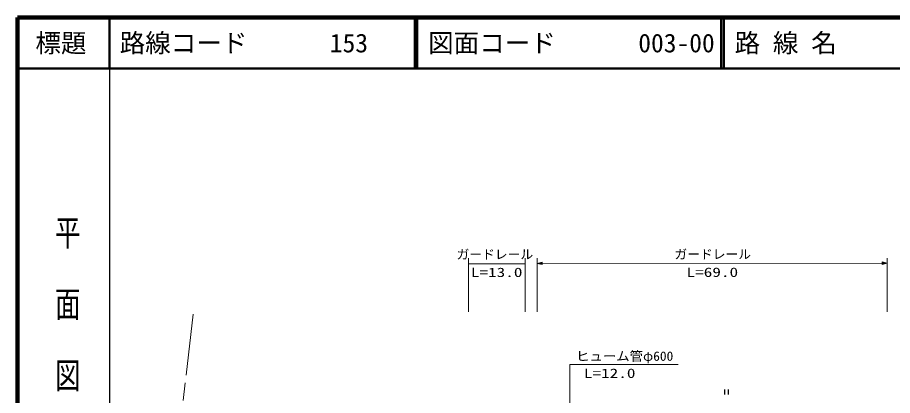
# Model space of a CAD drawing. Units: millimetres, scale not verified. Extents: x 40000 to 680000, y 20000 to 380000.
# Drawn here: x 40000 to 211287, y 305974 to 380000 of the extents above; entities that cross this region are included whole.
import ezdxf
from ezdxf.enums import TextEntityAlignment as Align

# ---------------------------------------------------------------- set-up
doc = ezdxf.new("R2010")
doc.units = ezdxf.units.MM
doc.header["$LTSCALE"] = 1000
doc.linetypes.add('CHAIN', pattern=[18.5, 12, -1.5, 3.5, -1.5])
for name, color, linetype, lineweight in [('M-BGD', 7, 'Continuous', 25), ('M-BMK', 2, 'CHAIN', 13), ('M-STR-HTXT', 7, 'Continuous', 13), ('M-TTL', 2, 'Continuous', 140), ('M-TTL-BAND', 7, 'Continuous', 25), ('M-TTL-LINE', 7, 'Continuous', 50)]:
    doc.layers.add(name, color=color, linetype=linetype, lineweight=lineweight)
doc.layers.add('M-TTL-TXT', color=7, linetype='Continuous')
doc.styles.add('@ＭＳ ゴシック', font='')
doc.styles.add('ＭＳ ゴシック', font='')
doc.styles.get('@ＭＳ ゴシック').set_extended_font_data('@MS Gothic')
doc.styles.get('ＭＳ ゴシック').set_extended_font_data('MS Gothic')

msp = doc.modelspace()

# ---------------------------------------------------------------- linework, layer by layer
at = {"layer": 'M-BGD'}
for p, q in [((178399, 307153), (178399, 306153)), ((179167, 306154), (179166, 307154))]:
    msp.add_line(p, q, dxfattribs=at)
at = {"layer": 'M-BMK'}
msp.add_line((74387, 321885), (70479, 288119), dxfattribs=at)
at = {"layer": 'M-STR-HTXT'}
for p, q in [((128276, 332863), (128282, 322352)), ((139396, 332847), (139401, 322336)), ((141713, 332847), (141718, 322336)), ((210235, 332882), (210240, 322372)), ((128236, 331783), (139414, 331783)), ((210235, 331882), (141714, 331847)), ((148144, 312037), (169340, 312048)), ((148144, 312037), (148158, 283639))]:
    msp.add_line(p, q, dxfattribs=at)
for points in [[(141714, 331847), (142714, 331597), (142713, 332097)], [(141919, 331847), (142651, 332022), (142651, 331672)], [(142019, 331847), (142613, 331985), (142614, 331710)], [(142121, 331847), (142576, 331947), (142576, 331747)], [(142221, 331847), (142538, 331909), (142539, 331784)], [(210235, 331882), (209235, 332132), (209235, 331632)], [(210030, 331882), (209298, 331707), (209298, 332057)], [(209930, 331882), (209335, 331745), (209335, 332020)], [(209828, 331882), (209373, 331782), (209373, 331982)], [(209728, 331882), (209410, 331820), (209410, 331945)]]:
    msp.add_lwpolyline(points, close=True, dxfattribs=at)
for points in [[(141816, 331847), (142688, 332060), (142689, 331635), (141819, 331847)], [(142501, 331847), (142324, 331847), (142501, 331872), (142501, 331822), (142324, 331847)], [(210133, 331882), (209260, 331669), (209260, 332094), (210130, 331882)], [(209448, 331882), (209625, 331882), (209448, 331857), (209448, 331907), (209625, 331882)]]:
    msp.add_lwpolyline(points, dxfattribs=at)
at = {"layer": 'M-TTL'}
for p, q in [((40000, 380000), (40000, 20000)), ((680000, 380000), (40000, 380000))]:
    msp.add_line(p, q, dxfattribs=at)
at = {"layer": 'M-TTL-BAND'}
msp.add_line((58000, 370000), (58000, 20000), dxfattribs=at)
at = {"layer": 'M-TTL-LINE'}
for p, q in [((58000, 380000), (58000, 370000)), ((117750, 380000), (117750, 370000)), ((118250, 380000), (118250, 370000)), ((177750, 380000), (177750, 370000)), ((178250, 380000), (178250, 370000)), ((40000, 370000), (680000, 370000))]:
    msp.add_line(p, q, dxfattribs=at)

# ---------------------------------------------------------------- texts
at = {"layer": 'M-STR-HTXT', "style": 'ＭＳ ゴシック'}
for p in [(125943, 332146), (168599, 332168)]:
    msp.add_text('ガードレール', height=1833, rotation=0.03, dxfattribs=at).set_placement(p, align=Align.BOTTOM_LEFT)
for s, width, p in [('L=13.0', 1.35, (128747, 328624)), ('L=69.0', 1.35, (170966, 328646)), ('ヒューム管φ600', 1.05, (149331, 312212)), ('L=12.0', 1.35, (150869, 308862))]:
    msp.add_text(s, height=1833, rotation=0.03, dxfattribs=dict(at, width=width)).set_placement(p, align=Align.BOTTOM_LEFT)
at = {"layer": 'M-TTL-BAND', "style": '@ＭＳ ゴシック', "width": 1.4}
msp.add_text('平  面  図', height=3666, rotation=270, dxfattribs=at).set_placement((49777, 306475), align=Align.MIDDLE_RIGHT)
at = {"layer": 'M-TTL-TXT', "style": 'ＭＳ ゴシック'}
msp.add_text('標題', height=3666, dxfattribs=at).set_placement((48500, 375000), align=Align.MIDDLE_CENTER)
for s, p in [('路線コード', (60000, 375000)), ('図面コード', (120380, 375000)), ('路 線 名', (180380, 375000)), ('153', (101142, 375000)), ('153', (101142, 375000)), ('153', (101142, 375000)), ('003-00', (161521, 375000))]:
    msp.add_text(s, height=3666, dxfattribs=at).set_placement(p, align=Align.MIDDLE_LEFT)

doc.saveas('drawing.dxf')
